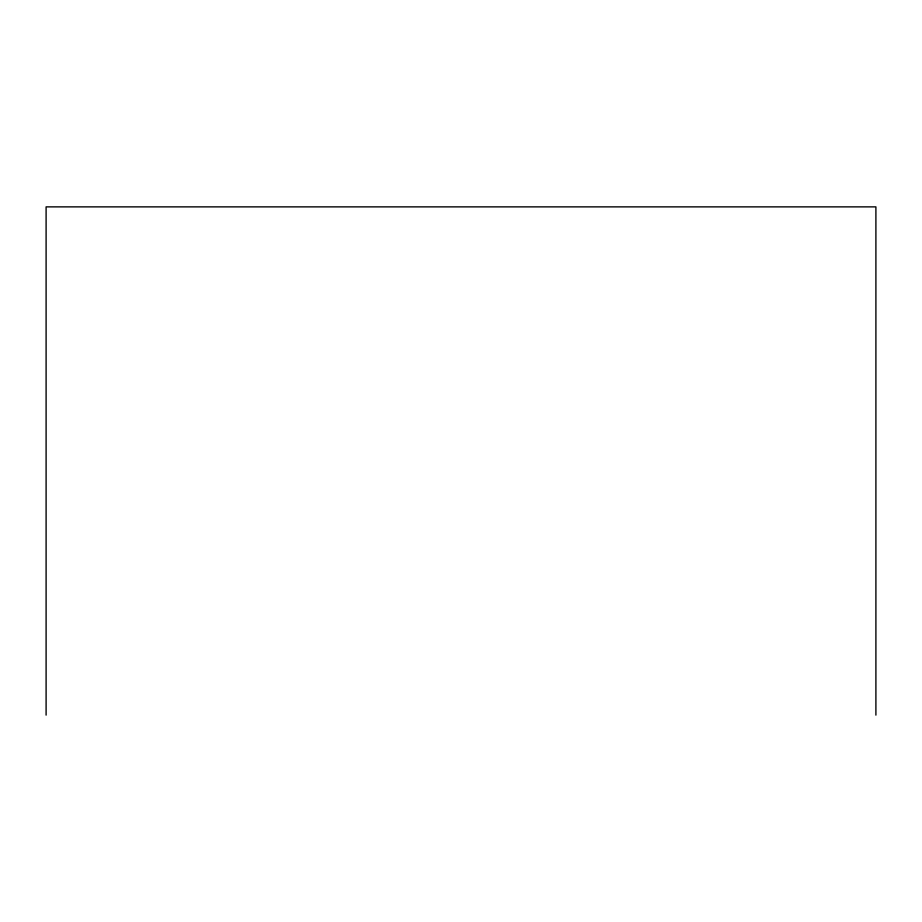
<?xml version="1.0" encoding="UTF-8"?>
<svg xmlns="http://www.w3.org/2000/svg" width="922" height="922" viewBox="0 0 922 922"><rect width="100%" height="100%" fill="white"/><g stroke="black" fill="none" stroke-linecap="round" stroke-linejoin="round"><path stroke-width="1.38" d="M875.9 715.126L875.9 206.874L46.1 206.874L46.1 715.126"/></g></svg>
